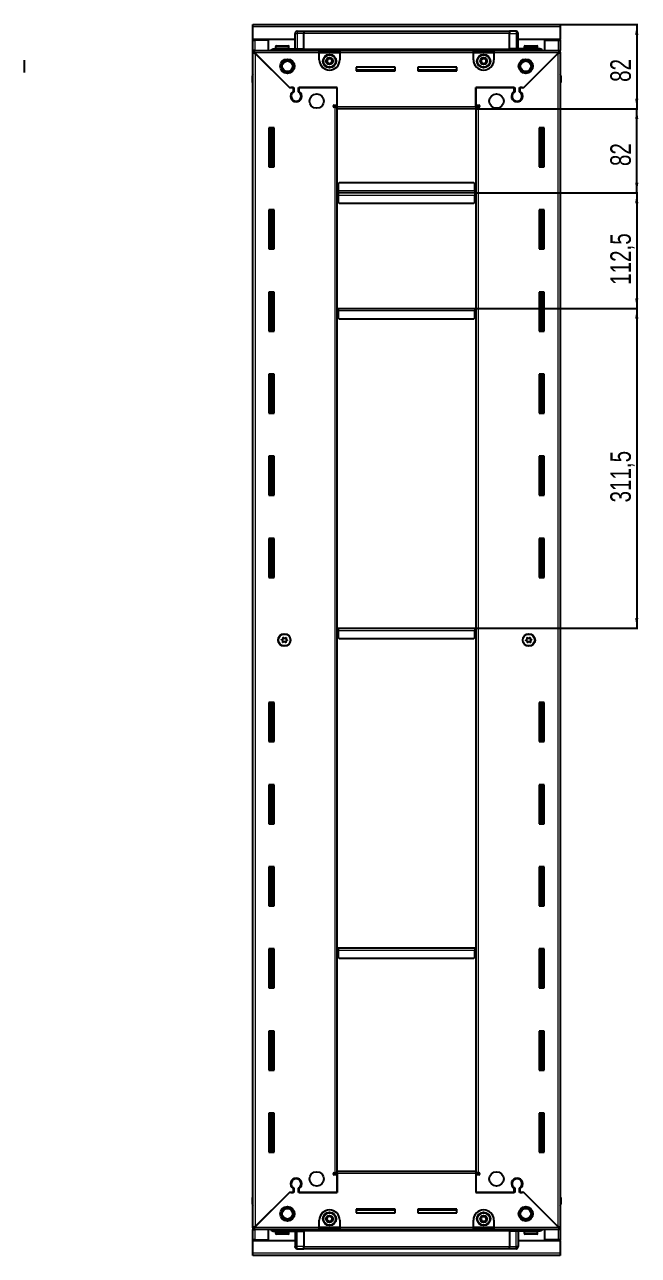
# Model space of a CAD drawing. Header units: millimetres. Extents: x 1770 to 4853, y -1320 to 2059.
# Drawn here: x 4256 to 4853, y 683 to 1882 of the extents above; entities that cross this region are included whole.
import ezdxf

# ---------------------------------------------------------------- set-up
doc = ezdxf.new("R2010")
doc.units = ezdxf.units.MM
doc.layers.add('FORMAT', color=7, linetype='Continuous')
doc.styles.add('SLDTEXTSTYLE0', font='TXT', dxfattribs={"width": 0.75})
doc.dimstyles.new('SLDDIMSTYLE0', dxfattribs={"dimtxt": 20, "dimasz": 10, "dimexe": 0, "dimexo": 0.0625, "dimgap": 5, "dimtad": 2, "dimdec": 1, "dimrnd": 1e-09, "dimzin": 12, "dimdsep": 46, "dimtxsty": 'SLDTEXTSTYLE0', "dimsah": 1, "dimcen": 0.09, "dimadec": 0, "dimazin": 3, "dimtfac": 1, "dimtofl": 0, "dimtmove": 0, "dimatfit": 3, "dimfxl": 0, "dimfrac": 2, "dimtolj": 1, "dimtzin": 12, "dimarcsym": 0})

# ---------------------------------------------------------------- blocks, each defined once
blk = doc.blocks.new('_D_6')
at = {"layer": 'FORMAT'}
for p, q in [((4777.1, 1882.1), (4852.6, 1882.1)), ((4851.6, 1882.1), (4851.6, 1800.1)), ((4695.1, 1800.1), (4852.6, 1800.1))]:
    blk.add_line(p, q, dxfattribs=at)
for points in [[(4851.6, 1882.1), (4850, 1872.1), (4853.1, 1872.1)], [(4851.6, 1800.1), (4853.1, 1810.1), (4850, 1810.1)]]:
    blk.add_solid(points, dxfattribs=at)
at = {"layer": 'FORMAT', "insert": (4825.8, 1826.3), "char_height": 20, "attachment_point": 1, "rotation": 90, "style": 'SLDTEXTSTYLE0'}
blk.add_mtext('82', dxfattribs=at)
blk = doc.blocks.new('_D_7')
at = {"layer": 'FORMAT'}
for p, q in [((4695.1, 1800.1), (4852.6, 1800.1)), ((4851.6, 1718.1), (4851.6, 1800.1)), ((4694.1, 1718.1), (4852.6, 1718.1))]:
    blk.add_line(p, q, dxfattribs=at)
for points in [[(4851.6, 1800.1), (4850, 1790.1), (4853.1, 1790.1)], [(4851.6, 1718.1), (4853.1, 1728.1), (4850, 1728.1)]]:
    blk.add_solid(points, dxfattribs=at)
at = {"layer": 'FORMAT', "insert": (4825.8, 1744.3), "char_height": 20, "attachment_point": 1, "rotation": 90, "style": 'SLDTEXTSTYLE0'}
blk.add_mtext('82', dxfattribs=at)
blk = doc.blocks.new('_D_8')
at = {"layer": 'FORMAT'}
for p, q in [((4694.1, 1718.1), (4852.6, 1718.1)), ((4851.6, 1718.1), (4851.6, 1605.6)), ((4694.1, 1605.6), (4852.6, 1605.6))]:
    blk.add_line(p, q, dxfattribs=at)
for points in [[(4851.6, 1718.1), (4850, 1708.1), (4853.1, 1708.1)], [(4851.6, 1605.6), (4853.1, 1615.6), (4850, 1615.6)]]:
    blk.add_solid(points, dxfattribs=at)
at = {"layer": 'FORMAT', "insert": (4825.8, 1628.6), "char_height": 20, "attachment_point": 1, "rotation": 90, "style": 'SLDTEXTSTYLE0'}
blk.add_mtext('112,5', dxfattribs=at)
blk = doc.blocks.new('_D_9')
at = {"layer": 'FORMAT'}
for p, q in [((4694.1, 1605.6), (4852.6, 1605.6)), ((4851.6, 1605.6), (4851.6, 1294.1)), ((4694.1, 1294.1), (4852.6, 1294.1))]:
    blk.add_line(p, q, dxfattribs=at)
for points in [[(4851.6, 1605.6), (4850, 1595.6), (4853.1, 1595.6)], [(4851.6, 1294.1), (4853.1, 1304.1), (4850, 1304.1)]]:
    blk.add_solid(points, dxfattribs=at)
at = {"layer": 'FORMAT', "insert": (4825.8, 1416.6), "char_height": 20, "attachment_point": 1, "rotation": 90, "style": 'SLDTEXTSTYLE0'}
blk.add_mtext('311,5', dxfattribs=at)

msp = doc.modelspace()

# ---------------------------------------------------------------- linework, layer by layer
at = {"color": 7, "linetype": 'Continuous', "lineweight": 25}
for p, q in [((4478.07, 1879.99), (4478.07, 1882.09)), ((4478.07, 1882.09), (4777.07, 1882.09)), ((4478.07, 1867.59), (4478.07, 1879.99)), ((4519.07, 1858.59), (4519.07, 1873.59)), ((4519.75, 1875.09), (4519.75, 1875.09)), ((4521.07, 1875.59), (4527.57, 1875.59)), ((4521.07, 1875.59), (4527.57, 1875.59)), ((4527.57, 1875.59), (4527.57, 1875.59)), ((4527.57, 1875.59), (4527.57, 1875.59)), ((4527.57, 1875.59), (4527.57, 1873.59)), ((4727.57, 1875.44), (4527.57, 1875.44)), ((4527.57, 1858.59), (4527.57, 1873.59)), ((4727.57, 1875.59), (4727.57, 1875.59)), ((4734.07, 1875.59), (4727.57, 1875.59)), ((4734.07, 1875.59), (4727.57, 1875.59)), ((4727.57, 1875.59), (4727.57, 1873.59)), ((4727.57, 1858.59), (4727.57, 1873.59)), ((4736.07, 1873.59), (4736.07, 1873.59)), ((4736.07, 1858.59), (4736.07, 1873.59)), ((4777.07, 1882.09), (4777.07, 1879.99)), ((4777.07, 1879.99), (4777.07, 1867.59)), ((4519.07, 1867.59), (4478.07, 1867.59)), ((4478.07, 1867.09), (4478.07, 1867.59)), ((4478.07, 1856.84), (4478.07, 1867.09)), ((4478.07, 1867.09), (4480.17, 1867.09)), ((4479.57, 1867.09), (4479.57, 1867.59)), ((4493.07, 1867.09), (4480.17, 1867.09)), ((4493.07, 1856.84), (4493.07, 1867.09)), ((4498.57, 1858.59), (4527.57, 1858.59)), ((4500.07, 1860.49), (4500.07, 1858.59)), ((4500.87, 1861.29), (4512.27, 1861.29)), ((4513.07, 1858.59), (4513.07, 1860.49)), ((4527.5, 1856.84), (4527.57, 1858.56)), ((4527.57, 1858.59), (4527.57, 1858.09)), ((4727.57, 1858.59), (4727.57, 1858.09)), ((4756.57, 1858.59), (4727.57, 1858.59)), ((4727.57, 1858.56), (4727.65, 1856.84)), ((4777.07, 1867.59), (4736.07, 1867.59)), ((4742.07, 1860.49), (4742.07, 1858.59)), ((4742.87, 1861.29), (4754.27, 1861.29)), ((4755.07, 1858.59), (4755.07, 1860.49)), ((4762.07, 1856.84), (4762.07, 1867.09)), ((4762.07, 1867.09), (4774.97, 1867.09)), ((4774.97, 1867.09), (4777.07, 1867.09)), ((4775.57, 1867.09), (4775.57, 1867.59)), ((4777.07, 1867.09), (4777.07, 1867.59)), ((4777.07, 1867.09), (4777.07, 1856.84)), ((4255.87, 1835.59), (4255.87, 1847.59)), ((4478.07, 1855.34), (4478.07, 1856.84)), ((4478.07, 1856.84), (4479.07, 1856.84)), ((4478.07, 1854.84), (4478.07, 1855.34)), ((4478.07, 1855.34), (4479.07, 1855.34)), ((4478.07, 710.34), (4478.07, 1854.84)), ((4479.57, 1854.84), (4478.07, 1854.84)), ((4479.07, 1855.34), (4479.07, 1856.84)), ((4479.07, 1856.84), (4542.57, 1856.84)), ((4479.67, 1854.74), (4513.57, 1820.84)), ((4514.27, 1820.14), (4480.17, 1854.24)), ((4527.57, 1857.44), (4727.57, 1857.44)), ((4542.57, 1854.74), (4542.57, 1856.84)), ((4542.57, 1856.84), (4562.57, 1856.84)), ((4542.57, 1855.34), (4562.57, 1855.34)), ((4542.57, 1847.84), (4542.57, 1854.74)), ((4562.57, 1856.84), (4692.57, 1856.84)), ((4562.57, 1856.84), (4562.57, 1854.74)), ((4562.57, 1854.74), (4562.57, 1847.84)), ((4692.57, 1854.74), (4692.57, 1856.84)), ((4692.57, 1856.84), (4712.57, 1856.84)), ((4692.57, 1855.34), (4712.57, 1855.34)), ((4692.57, 1847.84), (4692.57, 1854.74)), ((4712.57, 1856.84), (4776.07, 1856.84)), ((4712.57, 1856.84), (4712.57, 1854.74)), ((4712.57, 1854.74), (4712.57, 1847.84)), ((4774.97, 1854.24), (4740.87, 1820.14)), ((4741.57, 1820.84), (4775.47, 1854.74)), ((4775.57, 1854.84), (4777.07, 1854.84)), ((4776.07, 1855.34), (4776.07, 1856.84)), ((4776.07, 1856.84), (4777.07, 1856.84)), ((4776.07, 1855.34), (4777.07, 1855.34)), ((4777.07, 1855.34), (4777.07, 1856.84)), ((4777.07, 1855.34), (4777.07, 1854.84)), ((4777.07, 1854.84), (4777.07, 710.34)), ((4616.57, 1840.59), (4578.57, 1840.59)), ((4578.57, 1840.59), (4578.57, 1837.09)), ((4616.57, 1837.84), (4578.57, 1837.84)), ((4578.57, 1837.09), (4616.57, 1837.09)), ((4616.57, 1837.09), (4616.57, 1840.59)), ((4676.57, 1840.59), (4638.57, 1840.59)), ((4638.57, 1840.59), (4638.57, 1837.09)), ((4676.57, 1837.84), (4638.57, 1837.84)), ((4638.57, 1837.09), (4676.57, 1837.09)), ((4676.57, 1837.09), (4676.57, 1840.59)), ((4477.57, 1832.09), (4477.57, 1825.59)), ((4477.57, 1825.59), (4477.57, 1832.09)), ((4477.57, 1825.59), (4477.57, 1825.59)), ((4478.07, 1825.59), (4477.57, 1825.59)), ((4477.72, 1825.59), (4477.72, 739.59)), ((4777.07, 1833.42), (4777.07, 1833.42)), ((4777.07, 1825.59), (4777.57, 1825.59)), ((4777.42, 739.59), (4777.42, 1825.59)), ((4777.57, 1832.09), (4777.57, 1825.59)), ((4777.57, 1825.59), (4777.57, 1832.09)), ((4777.57, 1825.59), (4777.57, 1825.59)), ((4777.57, 1825.59), (4777.57, 1825.59)), ((4513.57, 1820.84), (4517.77, 1820.84)), ((4514.97, 1820.84), (4514.27, 1820.14)), ((4517.07, 1820.84), (4514.97, 1820.84)), ((4517.07, 1820.84), (4517.07, 1816.95)), ((4517.77, 1820.84), (4517.77, 1816.56)), ((4522.37, 1820.84), (4560.07, 1820.84)), ((4522.37, 1816.56), (4522.37, 1820.84)), ((4523.07, 1816.95), (4523.07, 1820.84)), ((4560.07, 1820.84), (4523.07, 1820.84)), ((4560.07, 1803.59), (4560.07, 1820.84)), ((4560.07, 1802.19), (4560.07, 1820.84)), ((4695.07, 1820.84), (4695.07, 1803.59)), ((4732.07, 1820.84), (4695.07, 1820.84)), ((4695.07, 1820.84), (4732.77, 1820.84)), ((4695.07, 1802.19), (4695.07, 1820.84)), ((4732.07, 1820.84), (4732.07, 1816.95)), ((4732.77, 1820.84), (4732.77, 1816.56)), ((4737.37, 1820.84), (4741.57, 1820.84)), ((4737.37, 1816.56), (4737.37, 1820.84)), ((4740.17, 1820.84), (4738.07, 1820.84)), ((4738.07, 1816.95), (4738.07, 1820.84)), ((4740.87, 1820.14), (4740.17, 1820.84)), ((4518.07, 1807.98), (4518.07, 1807.22)), ((4557.22, 1803.59), (4560.07, 1803.59)), ((4557.97, 1801.59), (4557.22, 1801.59)), ((4557.97, 1801.59), (4560.07, 1801.59)), ((4560.07, 1802.59), (4558.07, 1802.59)), ((4558.07, 1802.59), (4558.07, 1801.59)), ((4560.07, 1800.09), (4560.07, 1802.19)), ((4560.07, 765.09), (4560.07, 1800.09)), ((4695.07, 1800.09), (4560.07, 1800.09)), ((4695.07, 1803.59), (4697.92, 1803.59)), ((4697.07, 1802.59), (4695.07, 1802.59)), ((4695.07, 1802.19), (4695.07, 1800.09)), ((4695.07, 1801.59), (4697.17, 1801.59)), ((4695.07, 1800.09), (4695.07, 765.09)), ((4697.07, 1801.59), (4697.07, 1802.59)), ((4697.92, 1801.59), (4697.17, 1801.59)), ((4737.07, 1807.98), (4737.07, 1807.22)), ((4498.57, 1781.59), (4493.57, 1781.59)), ((4493.57, 1781.59), (4493.57, 1743.59)), ((4495.72, 1743.59), (4495.72, 1781.59)), ((4497.51, 1743.59), (4497.51, 1781.59)), ((4497.55, 1743.59), (4497.55, 1781.59)), ((4498.57, 1743.59), (4498.57, 1781.59)), ((4756.57, 1781.59), (4756.57, 1743.59)), ((4761.57, 1781.59), (4756.57, 1781.59)), ((4757.59, 1781.59), (4757.59, 1743.59)), ((4757.63, 1781.59), (4757.63, 1743.59)), ((4759.42, 1781.59), (4759.42, 1743.59)), ((4761.57, 1743.59), (4761.57, 1781.59)), ((4493.57, 1743.59), (4498.57, 1743.59)), ((4756.57, 1743.59), (4761.57, 1743.59)), ((4562.07, 1728.09), (4561.07, 1727.09)), ((4561.07, 1727.09), (4561.07, 1720.19)), ((4693.07, 1728.09), (4562.07, 1728.09)), ((4694.07, 1727.09), (4693.07, 1728.09)), ((4694.07, 1720.19), (4694.07, 1727.09)), ((4560.82, 1718.09), (4560.07, 1718.09)), ((4561.07, 1720.94), (4560.82, 1720.94)), ((4560.82, 1720.94), (4560.82, 1718.09)), ((4560.82, 1718.09), (4560.82, 1715.24)), ((4560.82, 1715.24), (4561.07, 1715.24)), ((4561.07, 1718.09), (4561.07, 1720.19)), ((4561.07, 1715.99), (4561.07, 1718.09)), ((4694.07, 1718.09), (4561.07, 1718.09)), ((4561.07, 1715.99), (4561.07, 1709.09)), ((4694.32, 1720.94), (4694.07, 1720.94)), ((4694.07, 1720.19), (4694.07, 1718.09)), ((4694.07, 1718.09), (4694.07, 1715.99)), ((4694.07, 1709.09), (4694.07, 1715.99)), ((4694.07, 1715.24), (4694.32, 1715.24)), ((4694.32, 1718.09), (4694.32, 1720.94)), ((4694.32, 1715.24), (4694.32, 1718.09)), ((4695.07, 1718.09), (4694.32, 1718.09)), ((4561.07, 1709.09), (4562.07, 1708.09)), ((4562.07, 1708.09), (4693.07, 1708.09)), ((4693.07, 1708.09), (4694.07, 1709.09)), ((4498.57, 1701.59), (4493.57, 1701.59)), ((4493.57, 1701.59), (4493.57, 1663.59)), ((4495.72, 1663.59), (4495.72, 1701.59)), ((4497.51, 1663.59), (4497.51, 1701.59)), ((4497.55, 1663.59), (4497.55, 1701.59)), ((4498.57, 1663.59), (4498.57, 1701.59)), ((4756.57, 1701.59), (4756.57, 1663.59)), ((4761.57, 1701.59), (4756.57, 1701.59)), ((4757.59, 1701.59), (4757.59, 1663.59)), ((4757.63, 1701.59), (4757.63, 1663.59)), ((4759.42, 1701.59), (4759.42, 1663.59)), ((4761.57, 1663.59), (4761.57, 1701.59)), ((4493.57, 1663.59), (4498.57, 1663.59)), ((4756.57, 1663.59), (4761.57, 1663.59)), ((4498.57, 1621.59), (4493.57, 1621.59)), ((4493.57, 1621.59), (4493.57, 1583.59)), ((4495.72, 1583.59), (4495.72, 1621.59)), ((4497.51, 1583.59), (4497.51, 1621.59)), ((4497.55, 1583.59), (4497.55, 1621.59)), ((4498.57, 1583.59), (4498.57, 1621.59)), ((4756.57, 1621.59), (4756.57, 1583.59)), ((4761.57, 1621.59), (4756.57, 1621.59)), ((4757.59, 1621.59), (4757.59, 1583.59)), ((4757.63, 1621.59), (4757.63, 1583.59)), ((4759.42, 1621.59), (4759.42, 1583.59)), ((4761.57, 1583.59), (4761.57, 1621.59)), ((4560.07, 1605.59), (4560.82, 1605.59)), ((4560.82, 1605.59), (4560.82, 1602.74)), ((4560.82, 1602.74), (4561.07, 1602.74)), ((4561.07, 1603.49), (4561.07, 1605.59)), ((4561.07, 1605.59), (4694.07, 1605.59)), ((4561.07, 1603.49), (4561.07, 1596.59)), ((4561.07, 1596.59), (4562.07, 1595.59)), ((4562.07, 1595.59), (4693.07, 1595.59)), ((4693.07, 1595.59), (4694.07, 1596.59)), ((4694.07, 1605.59), (4694.07, 1603.49)), ((4694.07, 1596.59), (4694.07, 1603.49)), ((4694.07, 1602.74), (4694.32, 1602.74)), ((4694.32, 1602.74), (4694.32, 1605.59)), ((4694.32, 1605.59), (4695.07, 1605.59)), ((4493.57, 1583.59), (4498.57, 1583.59)), ((4756.57, 1583.59), (4761.57, 1583.59)), ((4498.57, 1541.59), (4493.57, 1541.59)), ((4493.57, 1541.59), (4493.57, 1503.59)), ((4495.72, 1503.59), (4495.72, 1541.59)), ((4497.51, 1503.59), (4497.51, 1541.59)), ((4497.55, 1503.59), (4497.55, 1541.59)), ((4498.57, 1503.59), (4498.57, 1541.59)), ((4756.57, 1541.59), (4756.57, 1503.59)), ((4761.57, 1541.59), (4756.57, 1541.59)), ((4757.59, 1541.59), (4757.59, 1503.59)), ((4757.63, 1541.59), (4757.63, 1503.59)), ((4759.42, 1541.59), (4759.42, 1503.59)), ((4761.57, 1503.59), (4761.57, 1541.59)), ((4493.57, 1503.59), (4498.57, 1503.59)), ((4756.57, 1503.59), (4761.57, 1503.59)), ((4498.57, 1461.59), (4493.57, 1461.59)), ((4493.57, 1461.59), (4493.57, 1423.59)), ((4495.72, 1423.59), (4495.72, 1461.59)), ((4497.51, 1423.59), (4497.51, 1461.59)), ((4497.55, 1423.59), (4497.55, 1461.59)), ((4498.57, 1423.59), (4498.57, 1461.59)), ((4756.57, 1461.59), (4756.57, 1423.59)), ((4761.57, 1461.59), (4756.57, 1461.59)), ((4757.59, 1461.59), (4757.59, 1423.59)), ((4757.63, 1461.59), (4757.63, 1423.59)), ((4759.42, 1461.59), (4759.42, 1423.59)), ((4761.57, 1423.59), (4761.57, 1461.59)), ((4493.57, 1423.59), (4498.57, 1423.59)), ((4756.57, 1423.59), (4761.57, 1423.59)), ((4498.57, 1381.59), (4493.57, 1381.59)), ((4493.57, 1381.59), (4493.57, 1343.59)), ((4495.72, 1343.59), (4495.72, 1381.59)), ((4497.51, 1343.59), (4497.51, 1381.59)), ((4497.55, 1343.59), (4497.55, 1381.59)), ((4498.57, 1343.59), (4498.57, 1381.59)), ((4756.57, 1381.59), (4756.57, 1343.59)), ((4761.57, 1381.59), (4756.57, 1381.59)), ((4757.59, 1381.59), (4757.59, 1343.59)), ((4757.63, 1381.59), (4757.63, 1343.59)), ((4759.42, 1381.59), (4759.42, 1343.59)), ((4761.57, 1343.59), (4761.57, 1381.59)), ((4493.57, 1343.59), (4498.57, 1343.59)), ((4756.57, 1343.59), (4761.57, 1343.59)), ((4560.07, 1294.09), (4560.82, 1294.09)), ((4560.82, 1294.09), (4560.82, 1291.24)), ((4560.82, 1291.24), (4561.07, 1291.24)), ((4561.07, 1291.99), (4561.07, 1294.09)), ((4561.07, 1294.09), (4694.07, 1294.09)), ((4561.07, 1291.99), (4561.07, 1285.09)), ((4561.07, 1285.09), (4562.07, 1284.09)), ((4562.07, 1284.09), (4693.07, 1284.09)), ((4693.07, 1284.09), (4694.07, 1285.09)), ((4694.07, 1294.09), (4694.07, 1291.99)), ((4694.07, 1285.09), (4694.07, 1291.99)), ((4694.07, 1291.24), (4694.32, 1291.24)), ((4694.32, 1291.24), (4694.32, 1294.09)), ((4694.32, 1294.09), (4695.07, 1294.09)), ((4498.57, 1221.59), (4493.57, 1221.59)), ((4493.57, 1221.59), (4493.57, 1183.59)), ((4495.72, 1183.59), (4495.72, 1221.59)), ((4497.51, 1183.59), (4497.51, 1221.59)), ((4497.55, 1183.59), (4497.55, 1221.59)), ((4498.57, 1183.59), (4498.57, 1221.59)), ((4756.57, 1221.59), (4756.57, 1183.59)), ((4761.57, 1221.59), (4756.57, 1221.59)), ((4757.59, 1221.59), (4757.59, 1183.59)), ((4757.63, 1221.59), (4757.63, 1183.59)), ((4759.42, 1221.59), (4759.42, 1183.59)), ((4761.57, 1183.59), (4761.57, 1221.59)), ((4493.57, 1183.59), (4498.57, 1183.59)), ((4756.57, 1183.59), (4761.57, 1183.59)), ((4498.57, 1141.59), (4493.57, 1141.59)), ((4493.57, 1141.59), (4493.57, 1103.59)), ((4495.72, 1103.59), (4495.72, 1141.59)), ((4497.51, 1103.59), (4497.51, 1141.59)), ((4497.55, 1103.59), (4497.55, 1141.59)), ((4498.57, 1103.59), (4498.57, 1141.59)), ((4756.57, 1141.59), (4756.57, 1103.59)), ((4761.57, 1141.59), (4756.57, 1141.59)), ((4757.59, 1141.59), (4757.59, 1103.59)), ((4757.63, 1141.59), (4757.63, 1103.59)), ((4759.42, 1141.59), (4759.42, 1103.59)), ((4761.57, 1103.59), (4761.57, 1141.59)), ((4493.57, 1103.59), (4498.57, 1103.59)), ((4756.57, 1103.59), (4761.57, 1103.59)), ((4498.57, 1061.59), (4493.57, 1061.59)), ((4493.57, 1061.59), (4493.57, 1023.59)), ((4495.72, 1023.59), (4495.72, 1061.59)), ((4497.51, 1023.59), (4497.51, 1061.59)), ((4497.55, 1023.59), (4497.55, 1061.59)), ((4498.57, 1023.59), (4498.57, 1061.59)), ((4756.57, 1061.59), (4756.57, 1023.59)), ((4761.57, 1061.59), (4756.57, 1061.59)), ((4757.59, 1061.59), (4757.59, 1023.59)), ((4757.63, 1061.59), (4757.63, 1023.59)), ((4759.42, 1061.59), (4759.42, 1023.59)), ((4761.57, 1023.59), (4761.57, 1061.59)), ((4493.57, 1023.59), (4498.57, 1023.59)), ((4756.57, 1023.59), (4761.57, 1023.59)), ((4498.57, 981.59), (4493.57, 981.59)), ((4493.57, 981.59), (4493.57, 943.59)), ((4495.72, 943.59), (4495.72, 981.59)), ((4497.51, 943.59), (4497.51, 981.59)), ((4497.55, 943.59), (4497.55, 981.59)), ((4498.57, 943.59), (4498.57, 981.59)), ((4560.07, 982.59), (4560.82, 982.59)), ((4560.82, 982.59), (4560.82, 979.74)), ((4560.82, 979.74), (4561.07, 979.74)), ((4561.07, 980.49), (4561.07, 982.59)), ((4561.07, 982.59), (4694.07, 982.59)), ((4561.07, 980.49), (4561.07, 973.59)), ((4561.07, 973.59), (4562.07, 972.59)), ((4562.07, 972.59), (4693.07, 972.59)), ((4693.07, 972.59), (4694.07, 973.59)), ((4694.07, 982.59), (4694.07, 980.49)), ((4694.07, 973.59), (4694.07, 980.49)), ((4694.07, 979.74), (4694.32, 979.74)), ((4694.32, 979.74), (4694.32, 982.59)), ((4694.32, 982.59), (4695.07, 982.59)), ((4756.57, 981.59), (4756.57, 943.59)), ((4761.57, 981.59), (4756.57, 981.59)), ((4757.59, 981.59), (4757.59, 943.59)), ((4757.63, 981.59), (4757.63, 943.59)), ((4759.42, 981.59), (4759.42, 943.59)), ((4761.57, 943.59), (4761.57, 981.59)), ((4493.57, 943.59), (4498.57, 943.59)), ((4756.57, 943.59), (4761.57, 943.59)), ((4498.57, 901.59), (4493.57, 901.59)), ((4493.57, 901.59), (4493.57, 863.59)), ((4495.72, 863.59), (4495.72, 901.59)), ((4497.51, 863.59), (4497.51, 901.59)), ((4497.55, 863.59), (4497.55, 901.59)), ((4498.57, 863.59), (4498.57, 901.59)), ((4756.57, 901.59), (4756.57, 863.59)), ((4761.57, 901.59), (4756.57, 901.59)), ((4757.59, 901.59), (4757.59, 863.59)), ((4757.63, 901.59), (4757.63, 863.59)), ((4759.42, 901.59), (4759.42, 863.59)), ((4761.57, 863.59), (4761.57, 901.59)), ((4493.57, 863.59), (4498.57, 863.59)), ((4756.57, 863.59), (4761.57, 863.59)), ((4498.57, 821.59), (4493.57, 821.59)), ((4493.57, 821.59), (4493.57, 783.59)), ((4495.72, 783.59), (4495.72, 821.59)), ((4497.51, 783.59), (4497.51, 821.59)), ((4497.55, 783.59), (4497.55, 821.59)), ((4498.57, 783.59), (4498.57, 821.59)), ((4756.57, 821.59), (4756.57, 783.59)), ((4761.57, 821.59), (4756.57, 821.59)), ((4757.59, 821.59), (4757.59, 783.59)), ((4757.63, 821.59), (4757.63, 783.59)), ((4759.42, 821.59), (4759.42, 783.59)), ((4761.57, 783.59), (4761.57, 821.59)), ((4493.57, 783.59), (4498.57, 783.59)), ((4756.57, 783.59), (4761.57, 783.59)), ((4518.07, 757.97), (4518.07, 757.21)), ((4557.22, 763.59), (4557.97, 763.59)), ((4560.07, 761.59), (4557.22, 761.59)), ((4560.07, 763.59), (4557.97, 763.59)), ((4558.07, 763.59), (4558.07, 762.59)), ((4558.07, 762.59), (4560.07, 762.59)), ((4560.07, 765.09), (4695.07, 765.09)), ((4560.07, 762.99), (4560.07, 765.09)), ((4560.07, 762.99), (4560.07, 744.34)), ((4560.07, 744.34), (4560.07, 761.59)), ((4695.07, 765.09), (4695.07, 762.99)), ((4697.17, 763.59), (4695.07, 763.59)), ((4695.07, 762.99), (4695.07, 744.34)), ((4695.07, 762.59), (4697.07, 762.59)), ((4695.07, 761.59), (4695.07, 744.34)), ((4697.92, 761.59), (4695.07, 761.59)), ((4697.07, 762.59), (4697.07, 763.59)), ((4697.17, 763.59), (4697.92, 763.59)), ((4737.07, 757.97), (4737.07, 757.21)), ((4513.57, 744.34), (4479.67, 710.44)), ((4480.17, 710.94), (4514.27, 745.04)), ((4517.77, 744.34), (4513.57, 744.34)), ((4514.27, 745.04), (4514.97, 744.34)), ((4514.97, 744.34), (4517.07, 744.34)), ((4517.07, 748.23), (4517.07, 744.34)), ((4517.77, 748.63), (4517.77, 744.34)), ((4522.37, 744.34), (4522.37, 748.63)), ((4560.07, 744.34), (4522.37, 744.34)), ((4523.07, 744.34), (4523.07, 748.23)), ((4523.07, 744.34), (4560.07, 744.34)), ((4695.07, 744.34), (4732.07, 744.34)), ((4732.77, 744.34), (4695.07, 744.34)), ((4732.07, 748.23), (4732.07, 744.34)), ((4732.77, 748.63), (4732.77, 744.34)), ((4737.37, 744.34), (4737.37, 748.63)), ((4741.57, 744.34), (4737.37, 744.34)), ((4738.07, 744.34), (4738.07, 748.23)), ((4738.07, 744.34), (4740.17, 744.34)), ((4740.17, 744.34), (4740.87, 745.04)), ((4740.87, 745.04), (4774.97, 710.94)), ((4775.47, 710.44), (4741.57, 744.34)), ((4477.57, 739.59), (4477.57, 739.59)), ((4477.57, 733.09), (4477.57, 739.59)), ((4477.57, 739.59), (4477.57, 739.59)), ((4477.57, 739.59), (4477.57, 733.09)), ((4478.07, 739.59), (4477.57, 739.59)), ((4478.07, 731.77), (4478.07, 731.77)), ((4777.07, 739.59), (4777.57, 739.59)), ((4777.57, 739.59), (4777.57, 739.59)), ((4777.57, 733.09), (4777.57, 739.59)), ((4777.57, 739.59), (4777.57, 733.09)), ((4616.57, 728.09), (4578.57, 728.09)), ((4578.57, 728.09), (4578.57, 724.59)), ((4578.57, 727.34), (4616.57, 727.34)), ((4578.57, 724.59), (4616.57, 724.59)), ((4616.57, 724.59), (4616.57, 728.09)), ((4676.57, 728.09), (4638.57, 728.09)), ((4638.57, 728.09), (4638.57, 724.59)), ((4638.57, 727.34), (4676.57, 727.34)), ((4638.57, 724.59), (4676.57, 724.59)), ((4676.57, 724.59), (4676.57, 728.09)), ((4478.07, 709.84), (4478.07, 710.34)), ((4479.57, 710.34), (4478.07, 710.34)), ((4478.07, 709.84), (4478.07, 708.34)), ((4479.07, 709.84), (4478.07, 709.84)), ((4478.07, 698.09), (4478.07, 708.34)), ((4479.07, 708.34), (4478.07, 708.34)), ((4479.07, 709.84), (4479.07, 708.34)), ((4542.57, 708.34), (4479.07, 708.34)), ((4493.07, 698.09), (4493.07, 708.34)), ((4527.57, 706.63), (4527.5, 708.34)), ((4727.57, 707.74), (4527.57, 707.74)), ((4542.57, 710.44), (4542.57, 717.34)), ((4542.57, 708.34), (4542.57, 710.44)), ((4562.57, 709.84), (4542.57, 709.84)), ((4562.57, 708.34), (4542.57, 708.34)), ((4562.57, 717.34), (4562.57, 710.44)), ((4562.57, 710.44), (4562.57, 708.34)), ((4692.57, 708.34), (4562.57, 708.34)), ((4692.57, 710.44), (4692.57, 717.34)), ((4692.57, 708.34), (4692.57, 710.44)), ((4712.57, 709.84), (4692.57, 709.84)), ((4712.57, 708.34), (4692.57, 708.34)), ((4712.57, 717.34), (4712.57, 710.44)), ((4712.57, 710.44), (4712.57, 708.34)), ((4776.07, 708.34), (4712.57, 708.34)), ((4727.65, 708.34), (4727.57, 706.63)), ((4762.07, 698.09), (4762.07, 708.34)), ((4775.57, 710.34), (4777.07, 710.34)), ((4776.07, 709.84), (4776.07, 708.34)), ((4777.07, 709.84), (4776.07, 709.84)), ((4777.07, 708.34), (4776.07, 708.34)), ((4777.07, 710.34), (4777.07, 709.84)), ((4777.07, 709.84), (4777.07, 708.34)), ((4777.07, 708.34), (4777.07, 698.09)), ((4480.17, 698.09), (4478.07, 698.09)), ((4478.07, 697.59), (4478.07, 698.09)), ((4478.07, 685.19), (4478.07, 697.59)), ((4478.07, 697.59), (4519.07, 697.59)), ((4479.57, 697.59), (4479.57, 698.09)), ((4480.17, 698.09), (4493.07, 698.09)), ((4498.57, 706.59), (4527.57, 706.59)), ((4500.07, 706.59), (4500.07, 704.69)), ((4504.65, 703.89), (4500.87, 703.89)), ((4512.27, 703.89), (4504.65, 703.89)), ((4513.07, 704.69), (4513.07, 706.59)), ((4519.07, 706.59), (4519.07, 691.59)), ((4527.57, 706.59), (4527.57, 707.09)), ((4527.57, 706.59), (4527.57, 691.59)), ((4727.57, 706.59), (4727.57, 707.09)), ((4756.57, 706.59), (4727.57, 706.59)), ((4727.57, 706.59), (4727.57, 691.59)), ((4736.07, 706.59), (4736.07, 691.59)), ((4736.07, 697.59), (4777.07, 697.59)), ((4742.07, 706.59), (4742.07, 704.69)), ((4749.86, 703.89), (4742.87, 703.89)), ((4754.27, 703.89), (4749.86, 703.89)), ((4755.07, 704.69), (4755.07, 706.59)), ((4774.97, 698.09), (4762.07, 698.09)), ((4777.07, 698.09), (4774.97, 698.09)), ((4775.57, 697.59), (4775.57, 698.09)), ((4777.07, 697.59), (4777.07, 698.09)), ((4777.07, 697.59), (4777.07, 685.19)), ((4478.07, 683.09), (4478.07, 685.19)), ((4519.07, 691.59), (4519.07, 691.59)), ((4521.07, 689.59), (4527.57, 689.59)), ((4521.07, 689.59), (4527.57, 689.59)), ((4527.57, 689.59), (4527.57, 691.59)), ((4527.57, 689.74), (4727.57, 689.74)), ((4527.57, 689.59), (4527.57, 689.59)), ((4727.57, 689.59), (4727.57, 691.59)), ((4734.07, 689.59), (4727.57, 689.59)), ((4727.57, 689.59), (4727.57, 689.59)), ((4727.57, 689.59), (4727.57, 689.59)), ((4734.07, 689.59), (4727.57, 689.59)), ((4735.39, 690.09), (4735.4, 690.09)), ((4777.07, 685.19), (4777.07, 683.09)), ((4777.07, 683.09), (4478.07, 683.09))]:
    msp.add_line(p, q, dxfattribs=at)
at = {"color": 8, "linetype": 'Continuous', "lineweight": 18}
for p, q in [((4777.07, 1879.99), (4478.07, 1879.99)), ((4519.07, 1873.59), (4521.07, 1873.59)), ((4521.07, 1875.59), (4521.07, 1873.59)), ((4521.07, 1873.59), (4521.07, 1858.59)), ((4527.57, 1873.59), (4521.07, 1873.59)), ((4727.57, 1873.44), (4527.57, 1873.44)), ((4727.57, 1873.59), (4734.07, 1873.59)), ((4734.07, 1875.59), (4734.07, 1873.59)), ((4736.07, 1873.59), (4734.07, 1873.59)), ((4734.07, 1873.59), (4734.07, 1858.59)), ((4480.17, 1867.09), (4480.17, 1867.59)), ((4480.17, 1856.84), (4480.17, 1867.09)), ((4500.07, 1860.49), (4513.07, 1860.49)), ((4742.07, 1860.49), (4755.07, 1860.49)), ((4774.97, 1867.59), (4774.97, 1867.09)), ((4774.97, 1867.09), (4774.97, 1856.84)), ((4542.57, 1854.74), (4479.67, 1854.74)), ((4480.17, 1854.24), (4480.17, 710.94)), ((4727.57, 1858.09), (4527.57, 1858.09)), ((4727.57, 1856.86), (4527.57, 1856.86)), ((4542.57, 1854.74), (4562.57, 1854.74)), ((4692.57, 1854.74), (4562.57, 1854.74)), ((4692.57, 1854.74), (4712.57, 1854.74)), ((4775.47, 1854.74), (4712.57, 1854.74)), ((4774.97, 710.94), (4774.97, 1854.24)), ((4478.07, 1832.09), (4477.57, 1832.09)), ((4777.07, 1832.09), (4777.57, 1832.09)), ((4557.97, 763.59), (4557.97, 1801.59)), ((4560.07, 1802.19), (4695.07, 1802.19)), ((4697.17, 1801.59), (4697.17, 763.59)), ((4495.07, 1781.59), (4495.07, 1743.59)), ((4496.31, 1781.59), (4496.31, 1743.59)), ((4758.84, 1743.59), (4758.84, 1781.59)), ((4760.07, 1743.59), (4760.07, 1781.59)), ((4694.07, 1720.19), (4561.07, 1720.19)), ((4561.07, 1715.99), (4694.07, 1715.99)), ((4495.07, 1701.59), (4495.07, 1663.59)), ((4496.31, 1701.59), (4496.31, 1663.59)), ((4758.84, 1663.59), (4758.84, 1701.59)), ((4760.07, 1663.59), (4760.07, 1701.59)), ((4495.07, 1621.59), (4495.07, 1583.59)), ((4496.31, 1621.59), (4496.31, 1583.59)), ((4758.84, 1583.59), (4758.84, 1621.59)), ((4760.07, 1583.59), (4760.07, 1621.59)), ((4561.07, 1603.49), (4694.07, 1603.49)), ((4495.07, 1541.59), (4495.07, 1503.59)), ((4496.31, 1541.59), (4496.31, 1503.59)), ((4758.84, 1503.59), (4758.84, 1541.59)), ((4760.07, 1503.59), (4760.07, 1541.59)), ((4495.07, 1461.59), (4495.07, 1423.59)), ((4496.31, 1461.59), (4496.31, 1423.59)), ((4758.84, 1423.59), (4758.84, 1461.59)), ((4760.07, 1423.59), (4760.07, 1461.59)), ((4495.07, 1381.59), (4495.07, 1343.59)), ((4496.31, 1381.59), (4496.31, 1343.59)), ((4758.84, 1343.59), (4758.84, 1381.59)), ((4760.07, 1343.59), (4760.07, 1381.59)), ((4561.07, 1291.99), (4694.07, 1291.99)), ((4495.07, 1221.59), (4495.07, 1183.59)), ((4496.31, 1221.59), (4496.31, 1183.59)), ((4758.84, 1183.59), (4758.84, 1221.59)), ((4760.07, 1183.59), (4760.07, 1221.59)), ((4495.07, 1141.59), (4495.07, 1103.59)), ((4496.31, 1141.59), (4496.31, 1103.59)), ((4758.84, 1103.59), (4758.84, 1141.59)), ((4760.07, 1103.59), (4760.07, 1141.59)), ((4495.07, 1061.59), (4495.07, 1023.59)), ((4496.31, 1061.59), (4496.31, 1023.59)), ((4758.84, 1023.59), (4758.84, 1061.59)), ((4760.07, 1023.59), (4760.07, 1061.59)), ((4495.07, 981.59), (4495.07, 943.59)), ((4496.31, 981.59), (4496.31, 943.59)), ((4561.07, 980.49), (4694.07, 980.49)), ((4758.84, 943.59), (4758.84, 981.59)), ((4760.07, 943.59), (4760.07, 981.59)), ((4495.07, 901.59), (4495.07, 863.59)), ((4496.31, 901.59), (4496.31, 863.59)), ((4758.84, 863.59), (4758.84, 901.59)), ((4760.07, 863.59), (4760.07, 901.59)), ((4495.07, 821.59), (4495.07, 783.59)), ((4496.31, 821.59), (4496.31, 783.59)), ((4758.84, 783.59), (4758.84, 821.59)), ((4760.07, 783.59), (4760.07, 821.59)), ((4695.07, 762.99), (4560.07, 762.99)), ((4478.07, 733.09), (4477.57, 733.09)), ((4777.07, 733.09), (4777.57, 733.09)), ((4479.67, 710.44), (4542.57, 710.44)), ((4480.17, 698.09), (4480.17, 708.34)), ((4527.57, 708.33), (4727.57, 708.33)), ((4562.57, 710.44), (4542.57, 710.44)), ((4562.57, 710.44), (4692.57, 710.44)), ((4712.57, 710.44), (4692.57, 710.44)), ((4712.57, 710.44), (4775.47, 710.44)), ((4774.97, 708.34), (4774.97, 698.09)), ((4480.17, 697.59), (4480.17, 698.09)), ((4504.38, 704.69), (4500.07, 704.69)), ((4513.07, 704.69), (4504.38, 704.69)), ((4521.07, 691.59), (4521.07, 706.59)), ((4527.57, 707.09), (4727.57, 707.09)), ((4734.07, 691.59), (4734.07, 706.59)), ((4750.05, 704.69), (4742.07, 704.69)), ((4755.07, 704.69), (4750.05, 704.69)), ((4774.97, 698.09), (4774.97, 697.59)), ((4777.07, 685.19), (4478.07, 685.19)), ((4519.07, 691.59), (4521.07, 691.59)), ((4521.07, 689.59), (4521.07, 691.59)), ((4527.57, 691.59), (4521.07, 691.59)), ((4527.57, 691.74), (4727.57, 691.74)), ((4727.57, 691.59), (4734.07, 691.59)), ((4736.07, 691.59), (4734.07, 691.59)), ((4734.07, 689.59), (4734.07, 691.59))]:
    msp.add_line(p, q, dxfattribs=at)
at = {"color": 7, "linetype": 'Continuous', "lineweight": 25, "flags": 128}
msp.add_lwpolyline([(4519.22, 690.84), (4519.11, 691.2), (4519.07, 691.59)], dxfattribs=at)
at = {"color": 7, "linetype": 'Continuous', "lineweight": 25}
for centre, radius in [((4511.57, 1841.59), 7), ((4511.57, 1841.59), 6.03), ((4511.57, 1841.59), 5.1), ((4552.57, 1846.59), 6.5), ((4552.57, 1846.59), 3.46), ((4702.57, 1846.59), 6.5), ((4702.57, 1846.59), 3.46), ((4743.57, 1841.59), 7), ((4743.57, 1841.59), 6.02), ((4743.57, 1841.59), 5.1), ((4540.07, 1807.59), 7), ((4715.07, 1807.59), 7), ((4508.57, 1282.59), 6), ((4508.72, 1282.59), 5.79), ((4508.72, 1282.59), 1.85), ((4746.57, 1282.59), 6), ((4746.42, 1282.59), 5.79), ((4746.42, 1282.59), 1.85), ((4540.07, 757.59), 7), ((4715.07, 757.59), 7), ((4511.57, 723.59), 7), ((4511.57, 723.59), 6.03), ((4511.57, 723.59), 5.1), ((4552.57, 718.59), 6.5), ((4552.57, 718.59), 3.46), ((4702.57, 718.59), 6.5), ((4702.57, 718.59), 3.46), ((4743.57, 723.59), 7), ((4743.57, 723.59), 6.03), ((4743.57, 723.59), 5.1)]:
    msp.add_circle(centre, radius, dxfattribs=at)
at = {"color": 8, "linetype": 'Continuous', "lineweight": 18}
for centre in [(4552.57, 1846.59), (4702.57, 1846.59), (4552.57, 718.59), (4702.57, 718.59)]:
    msp.add_circle(centre, 5.7, dxfattribs=at)
at = {"color": 7, "linetype": 'Continuous', "lineweight": 25}
for centre, radius, start, end in [((4521.07, 1873.59), 2, 90, 180), ((4521.07, 1873.59), 2, 123.94202, 131.40962), ((4521.07, 1873.59), 2, 90, 108.58003), ((4734.07, 1873.59), 2, 0, 90), ((4734.07, 1873.59), 2, 0, 90), ((4500.87, 1860.49), 0.8, 90, 180), ((4512.27, 1860.49), 0.8, 0, 90), ((4518.87, 1858.79), 0.2, 270, 0), ((4736.27, 1858.79), 0.2, 180, 270), ((4742.87, 1860.49), 0.8, 90, 180), ((4754.27, 1860.49), 0.8, 0, 90), ((4552.57, 1847.84), 10, 180, 270), ((4552.57, 1846.59), 2.5, 134.01559, 194.01559), ((4552.57, 1846.59), 2.5, 74.01559, 134.01559), ((4552.57, 1847.84), 10, 270, 0), ((4552.57, 1846.59), 2.5, 14.01559, 74.01559), ((4552.57, 1846.59), 2.5, 314.01559, 14.01559), ((4702.57, 1847.84), 10, 180, 270), ((4702.57, 1846.59), 2.5, 160.11158, 220.11158), ((4702.57, 1846.59), 2.5, 100.11158, 160.11158), ((4702.57, 1846.59), 2.5, 40.11158, 100.11158), ((4702.57, 1847.84), 10, 270, 0), ((4702.57, 1846.59), 2.5, 340.11158, 40.11158), ((4552.57, 1846.59), 2.5, 194.01559, 254.01559), ((4552.57, 1846.59), 2.5, 254.01559, 314.01559), ((4702.57, 1846.59), 2.5, 220.11158, 280.11158), ((4702.57, 1846.59), 2.5, 280.11158, 340.11158), ((4479.57, 1832.09), 2, 138.57492, 180), ((4479.57, 1832.09), 2, 138.59038, 180), ((4775.57, 1832.09), 2, 0, 41.39416), ((4520.07, 1812.34), 5.5, 123.05573, 56.94427), ((4520.07, 1812.34), 4.8, 118.63099, 61.36901), ((4735.07, 1812.34), 5.5, 123.05573, 56.94427), ((4735.07, 1812.34), 4.8, 118.63099, 61.36901), ((4557.22, 1802.59), 1, 90, 270), ((4697.92, 1802.59), 1, 270, 90), ((4520.07, 752.84), 5.5, 303.05573, 236.94427), ((4520.07, 752.84), 4.8, 298.63099, 241.36901), ((4557.22, 762.59), 1, 90, 270), ((4697.92, 762.59), 1, 270, 90), ((4735.07, 752.84), 5.5, 303.05573, 236.94427), ((4735.07, 752.84), 4.8, 298.63099, 241.36901), ((4479.57, 733.09), 2, 180, 221.39416), ((4775.57, 733.09), 2, 318.59038, 0), ((4552.57, 717.34), 10, 90, 180), ((4552.57, 718.59), 2.5, 127.47401, 187.47401), ((4552.57, 718.59), 2.5, 67.47401, 127.47401), ((4552.57, 717.34), 10, 0, 90), ((4552.57, 718.59), 2.5, 7.47401, 67.47401), ((4702.57, 717.34), 10, 90, 180), ((4702.57, 718.59), 2.5, 147.04236, 207.04236), ((4702.57, 718.59), 2.5, 87.04236, 147.04236), ((4702.57, 717.34), 10, 0, 90), ((4702.57, 718.59), 2.5, 27.04236, 87.04236), ((4702.57, 718.59), 2.5, 327.04236, 27.04236), ((4552.57, 718.59), 2.5, 187.47401, 247.47401), ((4552.57, 718.59), 2.5, 247.47401, 307.47401), ((4552.57, 718.59), 2.5, 307.47401, 7.47401), ((4702.57, 718.59), 2.5, 207.04236, 267.04236), ((4702.57, 718.59), 2.5, 267.04236, 327.04236), ((4500.87, 704.69), 0.8, 180, 270), ((4512.27, 704.69), 0.8, 270, 0), ((4518.87, 706.39), 0.2, 0, 90), ((4736.27, 706.39), 0.2, 90, 180), ((4742.87, 704.69), 0.8, 180, 270), ((4754.27, 704.69), 0.8, 270, 360), ((4521.07, 691.59), 2, 180, 270), ((4734.07, 691.59), 2, 270, 0), ((4734.07, 691.59), 2, 270, 288.58003), ((4734.07, 691.59), 2, 303.94202, 311.40962)]:
    msp.add_arc(centre, radius, start, end, dxfattribs=at)
for points, knots in [([(4495.36, 1856.84), (4495.48, 1857.04), (4495.86, 1857.69), (4497.02, 1858.4), (4498.05, 1858.53), (4498.57, 1858.59)], [0, 0, 0, 0, 0.1822499, 0.5911249, 1, 1, 1, 1]), ([(4527.57, 1858.59), (4527.57, 1858.56), (4527.57, 1858.48), (4527.57, 1857.86), (4527.57, 1857.3), (4527.57, 1856.93), (4527.57, 1856.92)], [0, 0, 0, 0, 0.3302662, 0.6605324, 0.9907986, 1, 1, 1, 1]), ([(4727.57, 1858.59), (4727.57, 1858.56), (4727.57, 1858.48), (4727.57, 1857.86), (4727.57, 1857.28), (4727.57, 1856.88), (4727.57, 1856.84)], [0, 0, 0, 0, 0.32290954, 0.64581908, 0.96872862, 1, 1, 1, 1]), ([(4759.79, 1856.84), (4759.67, 1857.04), (4759.28, 1857.69), (4758.13, 1858.4), (4757.09, 1858.53), (4756.57, 1858.59)], [0, 0, 0, 0, 0.1822499, 0.5911249, 1, 1, 1, 1]), ([(4478.07, 1854.84), (4478.1, 1854.8), (4478.15, 1854.71), (4478.54, 1854.57), (4479.1, 1854.44), (4479.68, 1854.33), (4480.05, 1854.27), (4480.17, 1854.24)], [0, 0, 0, 0, 0.2302553, 0.4485219, 0.6667858, 0.8850496, 1, 1, 1, 1]), ([(4479.67, 1854.74), (4479.63, 1855), (4479.54, 1855.49), (4479.4, 1856.13), (4479.27, 1856.6), (4479.16, 1856.82), (4479.1, 1856.84), (4479.07, 1856.84)], [0, 0, 0, 0, 0.2302553, 0.4485219, 0.6667858, 0.8850496, 1, 1, 1, 1]), ([(4549.8, 1847.39), (4550.17, 1847.75), (4550.86, 1848.42), (4551.55, 1849.08), (4551.87, 1849.39)], [0, 0, 0, 0, 0.5346859, 1, 1, 1, 1]), ([(4550.5, 1844.59), (4550.41, 1844.92), (4550.21, 1845.72), (4549.97, 1846.69), (4549.83, 1847.27), (4549.8, 1847.39)], [0, 0, 0, 0, 0.3629006, 0.8668753, 1, 1, 1, 1]), ([(4551.87, 1849.39), (4552.37, 1849.25), (4553.3, 1848.99), (4554.22, 1848.72), (4554.65, 1848.6)], [0, 0, 0, 0, 0.5346859, 1, 1, 1, 1]), ([(4554.65, 1848.6), (4554.68, 1848.48), (4554.82, 1847.9), (4555.06, 1846.93), (4555.26, 1846.13), (4555.35, 1845.8)], [0, 0, 0, 0, 0.1331247, 0.6370994, 1, 1, 1, 1]), ([(4699.73, 1846.09), (4699.77, 1846.2), (4699.98, 1846.77), (4700.32, 1847.7), (4700.6, 1848.48), (4700.71, 1848.8)], [0, 0, 0, 0, 0.13312467, 0.63709944, 1, 1, 1, 1]), ([(4700.71, 1848.8), (4701.22, 1848.89), (4702.17, 1849.06), (4703.11, 1849.23), (4703.55, 1849.31)], [0, 0, 0, 0, 0.5346859, 1, 1, 1, 1]), ([(4703.55, 1849.31), (4703.89, 1848.91), (4704.51, 1848.18), (4705.13, 1847.44), (4705.41, 1847.1)], [0, 0, 0, 0, 0.5346859, 1, 1, 1, 1]), ([(4705.41, 1847.1), (4705.3, 1846.78), (4705.02, 1846), (4704.68, 1845.07), (4704.47, 1844.5), (4704.43, 1844.39)], [0, 0, 0, 0, 0.36290056, 0.86687533, 1, 1, 1, 1]), ([(4774.97, 1854.24), (4775.23, 1854.29), (4775.72, 1854.38), (4776.36, 1854.51), (4776.83, 1854.64), (4777.05, 1854.75), (4777.07, 1854.82), (4777.07, 1854.84)], [0, 0, 0, 0, 0.23025534, 0.4485219, 0.6667858, 0.88504963, 1, 1, 1, 1]), ([(4776.07, 1856.84), (4776.03, 1856.82), (4775.94, 1856.76), (4775.8, 1856.37), (4775.67, 1855.81), (4775.56, 1855.23), (4775.5, 1854.87), (4775.47, 1854.74)], [0, 0, 0, 0, 0.2302553, 0.4485219, 0.6667858, 0.8850496, 1, 1, 1, 1]), ([(4553.27, 1843.79), (4552.78, 1843.93), (4551.85, 1844.2), (4550.93, 1844.46), (4550.5, 1844.59)], [0, 0, 0, 0, 0.53468586, 1, 1, 1, 1]), ([(4555.35, 1845.8), (4554.98, 1845.44), (4554.28, 1844.77), (4553.59, 1844.1), (4553.27, 1843.79)], [0, 0, 0, 0, 0.5346859, 1, 1, 1, 1]), ([(4701.59, 1843.88), (4701.26, 1844.27), (4700.64, 1845.01), (4700.02, 1845.75), (4699.73, 1846.09)], [0, 0, 0, 0, 0.5346859, 1, 1, 1, 1]), ([(4704.43, 1844.39), (4703.92, 1844.3), (4702.97, 1844.13), (4702.03, 1843.96), (4701.59, 1843.88)], [0, 0, 0, 0, 0.5346859, 1, 1, 1, 1]), ([(4510.36, 1284.87), (4510.35, 1284.87), (4510.32, 1284.88), (4510.26, 1284.88), (4510.13, 1284.84), (4509.78, 1284.67), (4509.3, 1284.42), (4508.66, 1284.46), (4508.23, 1284.74), (4507.92, 1284.98), (4507.73, 1285.12), (4507.64, 1285.15), (4507.6, 1285.16), (4507.56, 1285.14), (4507.54, 1285.12), (4507.51, 1285.06), (4507.46, 1284.8), (4507.46, 1284.32), (4507.28, 1283.63), (4506.68, 1283.25), (4506.23, 1283.09), (4506, 1282.97), (4505.95, 1282.91), (4505.94, 1282.88), (4505.94, 1282.85), (4505.95, 1282.82), (4505.97, 1282.78), (4506.03, 1282.73), (4506.21, 1282.59), (4506.53, 1282.38), (4506.93, 1282.06), (4507.17, 1281.47), (4507.09, 1280.93), (4507.04, 1280.55), (4507.04, 1280.4), (4507.06, 1280.34), (4507.09, 1280.32), (4507.12, 1280.3), (4507.18, 1280.31), (4507.32, 1280.35), (4507.66, 1280.52), (4508.15, 1280.76), (4508.78, 1280.73), (4509.22, 1280.45), (4509.52, 1280.21), (4509.72, 1280.07), (4509.81, 1280.04), (4509.85, 1280.03), (4509.88, 1280.04), (4509.9, 1280.07), (4509.94, 1280.13), (4509.98, 1280.39), (4509.99, 1280.87), (4510.16, 1281.56), (4510.76, 1281.94), (4511.21, 1282.1), (4511.45, 1282.22), (4511.49, 1282.27), (4511.51, 1282.3), (4511.51, 1282.33), (4511.5, 1282.37), (4511.47, 1282.4), (4511.41, 1282.46), (4511.23, 1282.6), (4510.91, 1282.8), (4510.51, 1283.13), (4510.28, 1283.72), (4510.35, 1284.25), (4510.41, 1284.64), (4510.4, 1284.79), (4510.38, 1284.85), (4510.37, 1284.86), (4510.36, 1284.87)], [0, 0, 0, 0, 0.0020087, 0.00442, 0.0093647, 0.0255282, 0.0677053, 0.0957862, 0.1246456, 0.1503415, 0.1605194, 0.1633943, 0.1656965, 0.1672448, 0.1688741, 0.1707699, 0.1786058, 0.2119941, 0.2499945, 0.2879948, 0.3213831, 0.329219, 0.3311148, 0.3327441, 0.3342924, 0.3362166, 0.3385353, 0.3413178, 0.349662, 0.3753578, 0.4042173, 0.4322982, 0.4744753, 0.4906388, 0.4966691, 0.49844, 0.5, 0.5020087, 0.50442, 0.5093647, 0.5255282, 0.5677053, 0.5957862, 0.6246456, 0.6503415, 0.6605194, 0.6633943, 0.6656965, 0.6672448, 0.6688741, 0.6707699, 0.6786058, 0.7119941, 0.7499945, 0.7879948, 0.8213831, 0.829219, 0.8311148, 0.8327441, 0.8342924, 0.8362166, 0.8385353, 0.8413178, 0.849662, 0.8753578, 0.9042173, 0.9322982, 0.9744753, 0.9906388, 0.9966691, 0.99844, 1, 1, 1, 1]), ([(4744.79, 1284.87), (4744.78, 1284.86), (4744.76, 1284.84), (4744.74, 1284.78), (4744.74, 1284.64), (4744.79, 1284.25), (4744.87, 1283.72), (4744.63, 1283.13), (4744.23, 1282.8), (4743.91, 1282.59), (4743.71, 1282.45), (4743.65, 1282.38), (4743.64, 1282.34), (4743.64, 1282.3), (4743.65, 1282.27), (4743.7, 1282.22), (4743.93, 1282.1), (4744.38, 1281.94), (4744.98, 1281.56), (4745.16, 1280.87), (4745.16, 1280.39), (4745.21, 1280.13), (4745.24, 1280.07), (4745.26, 1280.04), (4745.29, 1280.03), (4745.33, 1280.03), (4745.37, 1280.05), (4745.44, 1280.08), (4745.63, 1280.21), (4745.93, 1280.45), (4746.36, 1280.73), (4747, 1280.76), (4747.48, 1280.52), (4747.83, 1280.35), (4747.97, 1280.3), (4748.03, 1280.31), (4748.06, 1280.32), (4748.09, 1280.35), (4748.1, 1280.41), (4748.11, 1280.55), (4748.05, 1280.93), (4747.98, 1281.47), (4748.21, 1282.06), (4748.61, 1282.38), (4748.94, 1282.6), (4749.13, 1282.74), (4749.19, 1282.81), (4749.21, 1282.85), (4749.21, 1282.88), (4749.19, 1282.91), (4749.15, 1282.97), (4748.91, 1283.09), (4748.46, 1283.25), (4747.86, 1283.63), (4747.69, 1284.32), (4747.68, 1284.8), (4747.64, 1285.06), (4747.6, 1285.12), (4747.58, 1285.14), (4747.55, 1285.15), (4747.52, 1285.15), (4747.47, 1285.14), (4747.4, 1285.1), (4747.22, 1284.97), (4746.92, 1284.73), (4746.48, 1284.46), (4745.85, 1284.42), (4745.36, 1284.67), (4745.01, 1284.84), (4744.87, 1284.88), (4744.81, 1284.88), (4744.79, 1284.87), (4744.79, 1284.87)], [0, 0, 0, 0, 0.0020087, 0.00442, 0.0093647, 0.0255282, 0.0677053, 0.0957862, 0.1246456, 0.1503415, 0.1605194, 0.1633943, 0.1656965, 0.1672448, 0.1688741, 0.1707699, 0.1786058, 0.2119941, 0.2499945, 0.2879948, 0.3213831, 0.329219, 0.3311148, 0.3327441, 0.3342924, 0.3362166, 0.3385353, 0.3413178, 0.349662, 0.3753578, 0.4042173, 0.4322982, 0.4744753, 0.4906388, 0.4966691, 0.49844, 0.5, 0.5020087, 0.50442, 0.5093647, 0.5255282, 0.5677053, 0.5957862, 0.6246456, 0.6503415, 0.6605194, 0.6633943, 0.6656965, 0.6672448, 0.6688741, 0.6707699, 0.6786058, 0.7119941, 0.7499945, 0.7879948, 0.8213831, 0.829219, 0.8311148, 0.8327441, 0.8342924, 0.8362166, 0.8385353, 0.8413178, 0.849662, 0.8753578, 0.9042173, 0.9322982, 0.9744753, 0.9906388, 0.9966691, 0.99844, 1, 1, 1, 1]), ([(4549.91, 719.7), (4550, 719.78), (4550.48, 720.14), (4551.27, 720.75), (4551.92, 721.25), (4552.2, 721.46)], [0, 0, 0, 0, 0.1331247, 0.6370994, 1, 1, 1, 1]), ([(4550.28, 716.84), (4550.21, 717.35), (4550.09, 718.31), (4549.96, 719.26), (4549.91, 719.7)], [0, 0, 0, 0, 0.5346859, 1, 1, 1, 1]), ([(4552.2, 721.46), (4552.67, 721.26), (4553.56, 720.89), (4554.45, 720.52), (4554.86, 720.35)], [0, 0, 0, 0, 0.5346859, 1, 1, 1, 1]), ([(4554.86, 720.35), (4554.93, 719.84), (4555.06, 718.88), (4555.18, 717.93), (4555.24, 717.49)], [0, 0, 0, 0, 0.5346859, 1, 1, 1, 1]), ([(4699.69, 718.74), (4699.97, 719.18), (4700.49, 719.98), (4701.02, 720.79), (4701.26, 721.16)], [0, 0, 0, 0, 0.5346859, 1, 1, 1, 1]), ([(4701.26, 721.16), (4701.38, 721.16), (4701.98, 721.13), (4702.98, 721.08), (4703.8, 721.03), (4704.14, 721.02)], [0, 0, 0, 0, 0.1331247, 0.6370994, 1, 1, 1, 1]), ([(4704.14, 721.02), (4704.38, 720.56), (4704.82, 719.7), (4705.25, 718.84), (4705.46, 718.44)], [0, 0, 0, 0, 0.53468586, 1, 1, 1, 1]), ([(4480.17, 710.94), (4479.92, 710.9), (4479.43, 710.81), (4478.78, 710.67), (4478.32, 710.54), (4478.1, 710.43), (4478.08, 710.37), (4478.07, 710.34)], [0, 0, 0, 0, 0.2302553, 0.4485219, 0.6667858, 0.8850496, 1, 1, 1, 1]), ([(4479.07, 708.34), (4479.12, 708.37), (4479.21, 708.42), (4479.34, 708.82), (4479.47, 709.37), (4479.58, 709.95), (4479.65, 710.32), (4479.67, 710.44)], [0, 0, 0, 0, 0.2302553, 0.4485219, 0.6667858, 0.8850496, 1, 1, 1, 1]), ([(4495.36, 708.34), (4495.48, 708.14), (4495.86, 707.49), (4497.02, 706.78), (4498.05, 706.66), (4498.57, 706.59)], [0, 0, 0, 0, 0.1822499, 0.5911249, 1, 1, 1, 1]), ([(4527.57, 706.59), (4527.57, 706.63), (4527.57, 706.71), (4527.57, 707.33), (4527.57, 707.89), (4527.57, 708.26), (4527.57, 708.27)], [0, 0, 0, 0, 0.3302662, 0.66053239, 0.99079859, 1, 1, 1, 1]), ([(4552.95, 715.73), (4552.47, 715.93), (4551.58, 716.3), (4550.69, 716.67), (4550.28, 716.84)], [0, 0, 0, 0, 0.5346859, 1, 1, 1, 1]), ([(4555.24, 717.49), (4554.97, 717.28), (4554.31, 716.78), (4553.52, 716.17), (4553.05, 715.81), (4552.95, 715.73)], [0, 0, 0, 0, 0.3629006, 0.8668753, 1, 1, 1, 1]), ([(4701, 716.17), (4700.77, 716.63), (4700.33, 717.49), (4699.89, 718.34), (4699.69, 718.74)], [0, 0, 0, 0, 0.53468586, 1, 1, 1, 1]), ([(4703.88, 716.02), (4703.54, 716.04), (4702.72, 716.08), (4701.72, 716.13), (4701.13, 716.16), (4701, 716.17)], [0, 0, 0, 0, 0.3629006, 0.8668753, 1, 1, 1, 1]), ([(4705.46, 718.44), (4705.17, 718.01), (4704.65, 717.2), (4704.13, 716.4), (4703.88, 716.02)], [0, 0, 0, 0, 0.5346859, 1, 1, 1, 1]), ([(4727.57, 706.59), (4727.57, 706.63), (4727.57, 706.71), (4727.57, 707.33), (4727.57, 707.89), (4727.57, 708.26), (4727.57, 708.27)], [0, 0, 0, 0, 0.3302672, 0.6605344, 0.9908016, 1, 1, 1, 1]), ([(4759.79, 708.34), (4759.67, 708.14), (4759.28, 707.49), (4758.13, 706.78), (4757.09, 706.66), (4756.57, 706.59)], [0, 0, 0, 0, 0.1822499, 0.5911249, 1, 1, 1, 1]), ([(4777.07, 710.34), (4777.05, 710.39), (4776.99, 710.48), (4776.6, 710.61), (4776.04, 710.74), (4775.46, 710.85), (4775.1, 710.92), (4774.97, 710.94)], [0, 0, 0, 0, 0.2302553, 0.4485219, 0.6667858, 0.8850496, 1, 1, 1, 1]), ([(4775.47, 710.44), (4775.52, 710.19), (4775.61, 709.7), (4775.74, 709.06), (4775.87, 708.59), (4775.98, 708.37), (4776.05, 708.35), (4776.07, 708.34)], [0, 0, 0, 0, 0.2302553, 0.4485219, 0.6667858, 0.8850496, 1, 1, 1, 1])]:
    msp.add_open_spline(points, degree=3, knots=knots, dxfattribs=at)
at = {"color": 8, "linetype": 'Continuous', "lineweight": 18}
for points, knots in [([(4498.57, 1858.59), (4498.57, 1858.55), (4498.57, 1858.47), (4498.57, 1858.04), (4498.57, 1857.58), (4498.57, 1857.17), (4498.57, 1856.9), (4498.57, 1856.84)], [0, 0, 0, 0, 0.3597529, 0.5534142, 0.7511852, 0.9489563, 1, 1, 1, 1]), ([(4756.57, 1858.59), (4756.57, 1858.55), (4756.57, 1858.47), (4756.57, 1858.04), (4756.57, 1857.58), (4756.57, 1857.17), (4756.57, 1856.9), (4756.57, 1856.84)], [0, 0, 0, 0, 0.3597529, 0.5534142, 0.7511852, 0.9489563, 1, 1, 1, 1]), ([(4498.57, 706.59), (4498.57, 706.64), (4498.57, 706.71), (4498.57, 707.15), (4498.57, 707.6), (4498.57, 708.02), (4498.57, 708.29), (4498.57, 708.34)], [0, 0, 0, 0, 0.35975288, 0.55341416, 0.75118521, 0.94895626, 1, 1, 1, 1]), ([(4756.57, 706.59), (4756.57, 706.64), (4756.57, 706.71), (4756.57, 707.15), (4756.57, 707.6), (4756.57, 708.02), (4756.57, 708.29), (4756.57, 708.34)], [0, 0, 0, 0, 0.3597529, 0.5534142, 0.7511852, 0.9489563, 1, 1, 1, 1])]:
    msp.add_open_spline(points, degree=3, knots=knots, dxfattribs=at)
at = {"color": 7, "linetype": 'Continuous', "lineweight": 25}
for points in [[(4479.67, 1854.74), (4479.62, 1854.82), (4479.52, 1854.98), (4479.37, 1855.18), (4479.22, 1855.32), (4479.12, 1855.33), (4479.07, 1855.34)], [(4479.57, 1854.84), (4479.58, 1854.79), (4479.6, 1854.69), (4479.74, 1854.54), (4479.94, 1854.39), (4480.09, 1854.29), (4480.17, 1854.24)], [(4774.97, 1854.24), (4775.05, 1854.29), (4775.21, 1854.39), (4775.41, 1854.54), (4775.55, 1854.69), (4775.56, 1854.79), (4775.57, 1854.84)], [(4776.07, 1855.34), (4776.02, 1855.33), (4775.92, 1855.32), (4775.77, 1855.18), (4775.62, 1854.98), (4775.52, 1854.82), (4775.47, 1854.74)], [(4479.07, 709.84), (4479.12, 709.85), (4479.22, 709.87), (4479.37, 710.01), (4479.52, 710.21), (4479.62, 710.36), (4479.67, 710.44)], [(4480.17, 710.94), (4480.09, 710.89), (4479.94, 710.79), (4479.74, 710.64), (4479.6, 710.49), (4479.58, 710.39), (4479.57, 710.34)], [(4775.57, 710.34), (4775.56, 710.39), (4775.55, 710.49), (4775.41, 710.64), (4775.21, 710.79), (4775.05, 710.89), (4774.97, 710.94)], [(4775.47, 710.44), (4775.52, 710.36), (4775.62, 710.21), (4775.77, 710.01), (4775.92, 709.87), (4776.02, 709.85), (4776.07, 709.84)]]:
    msp.add_open_spline(points, degree=3, dxfattribs=at)

# ---------------------------------------------------------------- dimensions: what is measured, and where the dimension line sits
at = {"layer": 'FORMAT'}
for base, p1, p2, picture, middle in [((4851.57, 1800.09), (4777.07, 1882.09), (4695.07, 1800.09), '_D_6', (4851.57, 1841.09)), ((4851.57, 1800.09), (4694.07, 1718.09), (4695.07, 1800.09), '_D_7', (4851.57, 1759.09)), ((4851.57, 1605.59), (4694.07, 1718.09), (4694.07, 1605.59), '_D_8', (4851.57, 1661.84)), ((4851.57, 1294.09), (4694.07, 1605.59), (4694.07, 1294.09), '_D_9', (4851.57, 1449.84))]:
    dim = msp.add_linear_dim(base=base, p1=p1, p2=p2, angle=90, dimstyle='SLDDIMSTYLE0', dxfattribs=at)
    dim.commit()
    dim.dimension.update_dxf_attribs({"geometry": picture, "text_midpoint": middle, "dimtype": 160})

doc.saveas('drawing.dxf')
